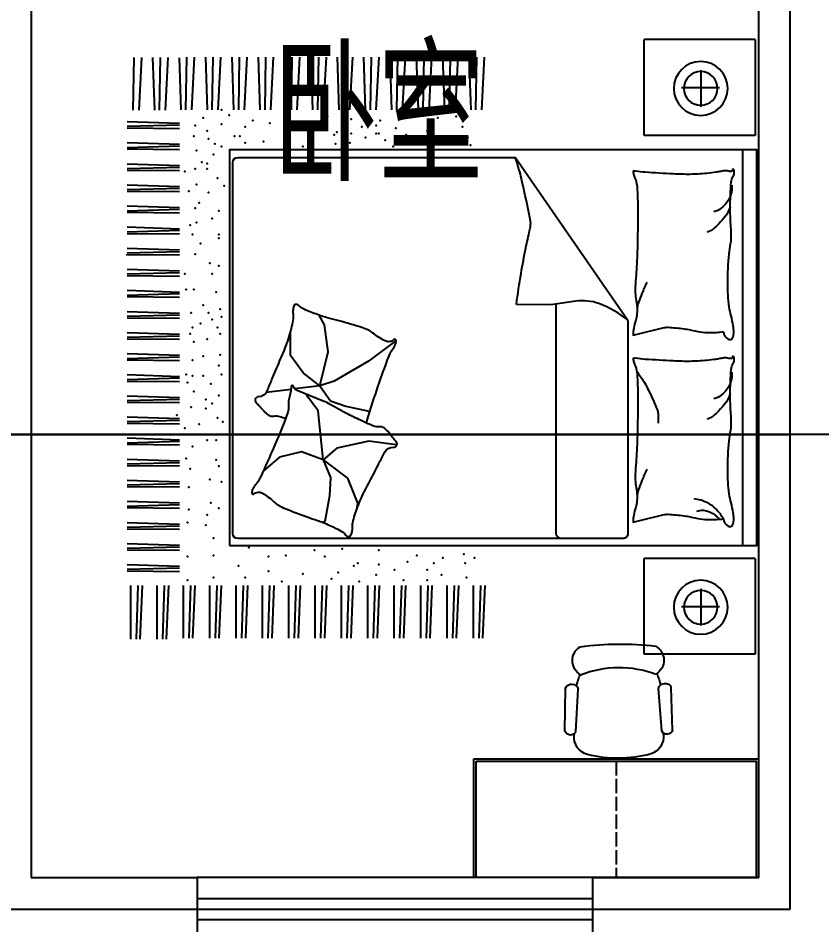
# Model space of a CAD drawing. Header units: millimetres. Extents: x 1488 to 36024, y 746 to 26342.
# Drawn here: x 23027 to 26076, y 8075 to 11514 of the extents above; entities that cross this region are included whole.
import ezdxf
from ezdxf.enums import TextEntityAlignment as Align

# ---------------------------------------------------------------- set-up
doc = ezdxf.new("R2010")
doc.units = ezdxf.units.MM
doc.linetypes.add('ACAD_ISO02W100', pattern=[15, 12, -3])
for name, color, linetype in [('DOTE', 1, 'Continuous'), ('PUB_TEXT', 7, 'Continuous'), ('WALL', 255, 'Continuous'), ('WHATCH', 75, 'Continuous'), ('WINDOW', 2, 'Continuous'), ('WINDOW_TEXT', 7, 'Continuous'), ('家具', 3, 'Continuous'), ('细线', 8, 'Continuous')]:
    doc.layers.add(name, color=color, linetype=linetype)
doc.styles.add('_HZTXT', font='txt.shx', dxfattribs={"width": 0.8, "bigfont": 'hztxt.shx'})
doc.styles.add('DIM_FONT', font='SIMPLEX.shx', dxfattribs={"width": 0.8})
doc.styles.add('SIMPLEX', font='SIMPLEX.SHX')
doc.styles.get("Standard").update_dxf_attribs({"font": 'arial.ttf'})

# ---------------------------------------------------------------- blocks, each defined once
blk = doc.blocks.new('M_C54TQD')
for p, q in [((0, -52.37141133332625), (1500, -52.37141133332625)), ((25.81707532191649, -508.5309666635003), (25.81707532354631, -1967.830453252071)), ((853.4887384483591, -488.5309666636167), (45.81707532191649, -488.5309666635003)), ((853.4887384483591, -488.5309666636167), (1471.571529761655, -915.9286437097471)), ((45.81707532214932, -761.1308476366103), (915.2873221009504, -761.1308476364939)), ((1471.571529761888, -1967.830453251838), (1471.571529761888, -915.9286437098635)), ((381.0187325812876, -1368.262054991908), (394.7801580405794, -1471.40293244319)), ((777.5608816719614, -1368.404508911655), (698.3876391793601, -1472.359672029037)), ((394.7801580405794, -1471.40293244319), (368.977387327468, -1593.453046087059)), ((528.3918655531015, -1559.275664124638), (508.6248558897059, -1470.384331041831)), ((698.3876391793601, -1472.359672029037), (623.2731592210475, -1602.733589553973)), ((160.8363171380479, -1514.378392206039), (136.7538225841708, -1517.816383791156)), ((255.4458232410252, -1552.196723353933), (160.8363171380479, -1514.378392206039)), ((324.2529505379498, -1645.023484812817), (255.4458232410252, -1552.196723353933)), ((548.1586792629678, -1616.561117701349), (528.3918655531015, -1559.275664124638)), ((368.977387327468, -1593.453046087059), (324.2529505379498, -1645.023484812817)), ((623.2731592210475, -1602.733589553973), (605.4829289054032, -1658.043702143477)), ((90.30910963541828, -1638.147501642467), (87.00939012947492, -1644.589492918691)), ((188.3591680568643, -1620.957261242555), (90.30910963541828, -1638.147501642467)), ((257.1660994002596, -1617.519269657321), (188.3591680568643, -1620.957261242555)), ((324.2529505379498, -1645.023484812817), (257.1660994002596, -1617.519269657321)), ((324.2529505379498, -1645.023484812817), (510.0318023327272, -1663.932721005287)), ((324.2529505379498, -1645.023484812817), (355.2161578217056, -1727.536271516117)), ((605.4829289054032, -1658.043702143477), (548.1586792629678, -1616.561117701349)), ((605.4829289054032, -1658.043702143477), (733.9680998106487, -1626.437963874312)), ((733.9680998106487, -1626.437963874312), (836.7563149160706, -1640.265492021688)), ((836.7563149160706, -1640.265492021688), (872.770659650676, -1660.305966510903)), ((510.0318023327272, -1663.932721005287), (559.9168716461863, -1700.031915123691)), ((605.4829289054032, -1658.043702143477), (593.7109122320544, -1752.156051272759)), ((605.4829289054032, -1658.043702143477), (654.9002571103629, -1721.255319918739)), ((559.9168716461863, -1700.031915123691), (571.9582169000059, -1708.627035323647)), ((355.2161578217056, -1727.536271516117), (334.5740196325351, -1810.04891698237)), ((654.9002571103629, -1721.255319918739), (720.1312322369777, -1768.66392732237)), ((591.871118045412, -1766.864436217817), (580.0376802883111, -1861.467821219121)), ((720.1312322369777, -1768.66392732237), (813.0359425107017, -1768.66392732237)), ((334.5740196325351, -1810.04891698237), (280.977434641216, -1872.618190080393)), ((45.81707532354631, -1987.830453252071), (1451.571529761888, -1987.830453251838))]:
    blk.add_line(p, q)
blk.add_lwpolyline([(0, -2000), (0, 0), (1500, 0), (1500, -2000)], close=True)
for points in [[(100.9809355731122, -126.7930115305353, -0.2633679387580063), (73.03082517371513, -108.0043454644037, -0.494818049593334), (82.20231558359228, -89.26110906281974, -0.049224722880142), (99.87297290400602, -87.51721706544049, -0.03683084285685488), (123.5152011790778, -89.26110906281974, -0.03189269090005114), (161.4932668786496, -97.39637610432692, 0.03578199590794024), (195.4075579075143, -104.386000819155, 0.03294125786422578), (285.0692274586763, -110.2995541269192, 0.02656446477722478), (396.2963938089088, -104.386000819155, 0.01790541850743387), (433.8106666770764, -99.02135129994713, -0.03339746369364589), (454.0186778504867, -96.76743306149729, -0.03203962949170233), (491.101219919743, -97.4999333183514, 0.01844195139599401), (555.4230690312106, -100.5206656794762, 0.01083729396972905), (620.1865320738871, -99.76774555223528, 0.0146238513299216), (668.0947889683302, -96.76743306149729, 0.1112493716170288), (690.6415959072765, -89.46100785862654, -0.1537083434765361), (707.529851755593, -85.50787644495722, -0.07644441865237665), (714.9663045406342, -87.23092743253801, -0.215512293950284), (716.9191617504694, -89.26110906281974, -0.5858582349918415), (714.256699609803, -92.3062150827609, 0.3634893070176432), (709.4076745638158, -94.89081675256602, 0.1917162675796268), (709.3503550537862, -106.4259541546926, -0.1296753022843935), (711.2854973720387, -123.0397789126728, -0.01735020617716395), (708.2857401394285, -139.8438447378576, 0.01932564987074087), (705.6520289473701, -154.9418324535945, 0.01881751612771467), (699.037680336507, -223.3239292913349, 0.02182809800300023), (698.1405417609494, -282.5501878542127, 0.006204154150990683), (699.5261772114318, -316.400861889706, 0.001963060477301382), (705.6520289473701, -423.2947161803022, 0.02834082577139406), (709.9291620904114, -459.4233455349458, -0.1170135268628909), (709.4076745638158, -468.3330838838592, -0.3660599914315623), (707.9786069015972, -469.2643586997874, -0.03973043053543322), (694.3848961445037, -466.456467574928, -0.04830882343294955), (680.646424039267, -460.9746408300707, 0.06298072309659007), (669.9726117765531, -457.0735272672027, 0.04057962526906563), (646.575280764373, -453.69295556203, 0.01434509448698189), (579.8353533989284, -451.443678340409, 0.005484417203043295), (454.3906688750722, -452.1922876990866, 0.007152706093716156), (358.2477550946642, -455.1969109582715, 0.008761568534077738), (315.7035025332589, -457.8837116115028, -0.008153125598941395), (269.9883195252623, -460.8266186480178, -0.062510027184643), (212.858998686308, -456.4259942439385, 0.07866928622711804), (167.272150359815, -454.386000819155, 0.04782509249240578), (144.9107191013172, -459.1024647536688, -0.03449399439776361), (114.1258911844343, -466.456467574928, -0.02357138933912706), (88.79070591600612, -469.4701159588294, -0.5102284767959722), (87.83597996179014, -468.3330838838592), (95.34746714844368, -438.3075054148212), (116.0039099461865, -355.7373764807126, 0.07304093537064038), (117.9549391705077, -336.1565441959538, 0.02330510139215026), (112.2480683759786, -275.0438638554187, 0.01829888887620833), (108.1781497932971, -252.1994323256658, -0.01096989137638526), (100.8329906477593, -214.2043384962017, -0.04228118779746248), (97.92617118963972, -179.8909346904838, -0.02720052651343665), (100.8329906477593, -126.4973212979967)], [(574.8410073658451, -100.5896195458481, 0.02784216218710925), (551.0592332051601, -111.2027922322741, 0.04868500777511277), (538.5224678034429, -119.2865462948103, 0.02366646222630654), (510.5991942917462, -143.6456021170598, 0.03122341845377973), (491.5759178295266, -164.3247727612033, 0.04680097368508041), (486.4679089093115, -171.9909071292495, 0.02319083204715396), (478.4309622184373, -188.7205023034476)], [(656.8276561654638, -94.89081675256602, 0.08815313181814681), (622.2978315080982, -98.43457139458042, 0.08815313181902454), (591.1024862020276, -113.6568386049476, 0.07754712070292484), (569.4562496813014, -135.2689928915352, 0.07754712070444297), (555.4230690312106, -162.4482976893196)], [(810.218914367957, -126.7930115305353, -0.2633679387580063), (782.26880396856, -108.0043454644037, -0.494818049593334), (791.4402943784371, -89.26110906281974, -0.049224722880142), (809.1109516988508, -87.51721706544049, -0.03683084285685488), (832.7531799739227, -89.26110906281974, -0.03189269090005114), (870.7312456734944, -97.39637610432692, 0.03578199590794024), (904.6455367023591, -104.386000819155, 0.03294125786422578), (994.3072062535211, -110.2995541269192, 0.02656446477722478), (1105.534372603754, -104.386000819155, 0.01790541850743387), (1143.048645471921, -99.02135129994713, -0.03339746369364589), (1163.256656645332, -96.76743306149729, -0.03203962949170233), (1200.339198714588, -97.4999333183514, 0.01844195139599401), (1264.661047826055, -100.5206656794762, 0.01083729396972905), (1329.424510868732, -99.76774555223528, 0.0146238513299216), (1377.332767763175, -96.76743306149729, 0.1112493716170288), (1399.879574702121, -89.46100785862654, -0.1537083434765361), (1416.767830550438, -85.50787644495722, -0.07644441865237665), (1424.204283335479, -87.23092743253801, -0.215512293950284), (1426.157140545314, -89.26110906281974, -0.5858582349918415), (1423.494678404648, -92.3062150827609, 0.3634893070176432), (1418.645653358661, -94.89081675256602, 0.1917162675796268), (1418.588333848631, -106.4259541546926, -0.1296753022843935), (1420.523476166883, -123.0397789126728, -0.01735020617716395), (1417.523718934273, -139.8438447378576, 0.01932564987074087), (1414.890007742215, -154.9418324535945, 0.01881751612771467), (1408.275659131352, -223.3239292913349, 0.02182809800300023), (1407.378520555794, -282.5501878542127, 0.006204154150990683), (1408.764156006277, -316.400861889706, 0.001963060477301382), (1414.890007742215, -423.2947161803022, 0.02834082577139406), (1419.167140885256, -459.4233455349458, -0.1170135268628909), (1418.645653358661, -468.3330838838592, -0.3660599914315623), (1417.216585696442, -469.2643586997874, -0.03973043053543322), (1403.622874939349, -466.456467574928, -0.04830882343294955), (1389.884402834112, -460.9746408300707, 0.06298072309659007), (1379.210590571398, -457.0735272672027, 0.04057962526906563), (1355.813259559218, -453.69295556203, 0.01434509448698189), (1289.073332193773, -451.443678340409, 0.005484417203043295), (1163.628647669917, -452.1922876990866, 0.007152706093716156), (1067.485733889509, -455.1969109582715, 0.008761568534077738), (1024.941481328104, -457.8837116115028, -0.008153125598941395), (979.2262983201072, -460.8266186480178, -0.062510027184643), (922.0969774811529, -456.4259942439385, 0.07866928622711804), (876.5101291546598, -454.386000819155, 0.04782509249240578), (854.148697896162, -459.1024647536688, -0.03449399439776361), (823.3638699792791, -466.456467574928, -0.02357138933912706), (798.0286847108509, -469.4701159588294, -0.5102284767959722), (797.073958756635, -468.3330838838592), (804.5854459432885, -438.3075054148212), (825.2418887410313, -355.7373764807126, 0.07304093537064038), (827.1929179653525, -336.1565441959538, 0.02330510139215026), (821.4860471708234, -275.0438638554187, 0.01829888887620833), (817.4161285881419, -252.1994323256658, -0.01096989137638526), (810.0709694426041, -214.2043384962017, -0.04228118779746248), (807.1641499844845, -179.8909346904838, -0.02720052651343665), (810.0709694426041, -126.4973212979967)], [(1284.07898616069, -100.5896195458481, 0.02784216218710925), (1260.297212000005, -111.2027922322741, 0.04868500777511277), (1247.760446598288, -119.2865462948103, 0.02366646222630654), (1219.837173086591, -143.6456021170598, 0.03122341845377973), (1200.813896624371, -164.3247727612033, 0.04680097368508041), (1195.705887704156, -171.9909071292495, 0.02319083204715396), (1187.668941013282, -188.7205023034476)], [(1366.065634960309, -94.89081675256602, 0.08815313181814681), (1331.535810302943, -98.43457139458042, 0.08815313181902454), (1300.340464996872, -113.6568386049476, 0.07754712070292484), (1278.694228476146, -135.2689928915352, 0.07754712070444297), (1264.661047826055, -162.4482976893196)], [(100.802333666943, -126.7787973218365, -0.07737942980082743), (135.6131864276249, -152.1195828430355, -0.07737942980043892), (161.0724411581177, -186.8438859943999, -0.04752548619113222), (170.9974045124836, -211.4623332455521, -0.04752548619194465), (176.095415531192, -237.5119613877032)], [(99.32607474597171, -142.8089705866296, -0.0536899463297647), (113.5327993906103, -155.7863047061255, -0.07031174856439457), (121.637378370855, -168.0780053790659, -0.01544823492151832), (125.372092746431, -176.6325245260959, -0.0132435682896378), (129.1488655572757, -186.8438859943999, -0.08212666566459588), (132.1388998322655, -204.9249020674033, -0.06416370214230897), (129.1488655572757, -228.1290210800944)], [(660.5833017819095, -455.1969109582715, 0.01610775216538851), (621.6645676454064, -428.9650299670175, 0.02459882653293369), (594.8583277720027, -413.9117758726934, 0.009477215100867024), (545.8200545446016, -390.6135754343122, 0.0159372813057892), (515.9880062439479, -378.2564897139091, 0.07252085289905216), (499.64763001143, -374.6702446285635, 0.03333927880047234), (463.4079878453631, -374.5033983330941)], [(191.3706686275546, -453.6728252451867, 0.009729474472361587), (218.6594809463713, -444.6409905871842, 0.009729474473291038), (245.5762311110739, -434.5542727969587, 0.007970500852809087), (267.3211682804395, -425.5156059400178, 0.007970500855136745), (288.7669395147823, -415.7883921816247)], [(900.6086474223994, -453.6728252451867, 0.009729474472361587), (927.8974597412162, -444.6409905871842, 0.009729474473291038), (954.8142099059187, -434.5542727969587, 0.007970500852809087), (976.5591470752843, -425.5156059400178, 0.007970500855136745), (998.0049183096271, -415.7883921816247)], [(853.4887384483591, -488.5309666636167, -0.08527181791425814), (916.7940449684393, -598.6369900371647, -0.1240444849517736), (926.0039442058187, -686.165908616269), (912.3645978039131, -781.5758952042088), (914.1106356123928, -911.7165031466866)], [(914.1106356123928, -911.7165031466866, 0.007867340924848762), (1031.724163627252, -893.9427607996622, 0.009508478027396487), (1128.470983586973, -875.8640361278085, 0.006616053903061012), (1193.485191743588, -861.5313435217831, -0.02382834318505506), (1211.672466289019, -858.1735341966851, -0.08071255460158701), (1230.311834537657, -858.6611640215851, -0.009590774921426131), (1382.91685589496, -890.6158193460433, -0.0131328366423957), (1416.355327734957, -899.2202505095629, -0.007859366051062735), (1471.571529761655, -915.9286437097471)], [(463.9505119207315, -1480.437258017133, 0.02562637731306578), (475.5529135710094, -1477.614787561935, 0.01080031759692686), (604.8687299224548, -1435.981363105937, 0.004559924286563496), (692.3968879890162, -1404.803410856868, 0.01125020496997833), (727.4602013842668, -1391.049685411621, 0.06939396073283118), (746.2829834735021, -1379.897448407486, -0.07975625688191305), (762.8822070427705, -1370.519326541922, -0.1063994932269791), (777.5608816721942, -1368.404508911655, -0.3286420819917078), (781.570805078838, -1371.809234975604, -0.2995467624749613), (779.1952752068173, -1378.31122606725, 0.1899166392732897), (773.7075559524819, -1387.122778535122, 0.0335175224208069), (772.5260133859701, -1397.384737111046, 0.07562710313885856), (773.0004556113854, -1401.959308893885, 0.05348862863924591), (775.9668624771293, -1409.811991529539, 0.01783786675037547), (788.0861175216269, -1431.800641400157, 0.03839357506422458), (805.2742803669535, -1456.073614769732, -0.05952908250619119), (815.7115921904333, -1472.215284330654, -0.03594259275229171), (826.2619087763596, -1498.385362479603, -0.01124500635711597), (851.9242734634317, -1584.737333225552, -0.006202709186094234), (862.1980728851631, -1624.315597536159, 0.01078321168062303), (868.3165291617624, -1647.028448516852, 0.01948483430109254), (872.7706596516073, -1660.305966512999, 0.005061624209623351), (892.397309275344, -1710.497391701792, 0.1013919190942201), (909.1374201583676, -1735.773232724518, -0.2237680032509501), (913.9900821284391, -1749.201175178285, -0.2555795284433636), (910.8728970314842, -1753.817256197799, -0.08156270858660075), (895.1848218820523, -1758.905572009971, -0.07180522717606123), (878.0769460559823, -1759.0340193148, 0.0699853129919421), (860.5283372055274, -1759.102219073102, 0.03545991087518229), (801.0142176891677, -1772.068652195274, 0.02943234868930129), (731.9626261058729, -1796.825984933996, 0.001553930678428175), (698.6263457331806, -1811.165110202273, -0.001520004516178264), (664.5470052741002, -1825.826592424652, -0.004735139452576989), (629.2815294407774, -1840.478306480334, 0.003820481655697397), (585.5403770180419, -1858.557646425674, 0.2960011448983663), (563.6347568596248, -1890.878058333299, -0.6497743301907087), (542.1970181963407, -1899.898485974292, -0.02318993315330639), (537.6988354085479, -1895.262166419066, 0.02880005859393807), (534.0341806493234, -1891.568750797771, 0.005726657422075479), (527.4483033211436, -1885.789348176797, -0.004358080306514364), (518.7736149579287, -1878.218847374897, -0.02752796242412007), (501.7734068457503, -1861.357729279669, -0.04621419115873427), (493.2202135212719, -1849.92014635494, -0.194121097555792), (490.421939130174, -1833.24536795076, 0.1337189327007904), (489.250970837893, -1809.196833450929, 0.00577906096559782), (481.8063498067204, -1787.180584505084, 0.008881783625953509)]]:
    blk.add_lwpolyline(points, format="xyb")
blk.add_lwpolyline([(58.13472162233666, -1583.152987174108, 0.1013919190942201), (39.50652894447558, -1559.234586530481, -0.2237680032509501), (33.63892572536133, -1546.218089336646, -0.2555795284433636), (36.39313040487468, -1541.376663566218, -0.08156270858660075), (51.64504933147691, -1535.100866504712, -0.07180522717606123), (68.69275314197876, -1533.661523332354, 0.0699853129919421), (86.1845112729352, -1532.248469445971, 0.03545991087518229), (144.5297128919046, -1514.75857928826, 0.02943234868930129), (211.4805883753579, -1484.781453064643, 0.001553930678428175), (243.6197459157556, -1467.929371439503, -0.001520004516178264), (276.4750698423013, -1450.698927546619, -0.004735139452576989), (310.5137885496952, -1433.387308924692, 0.003820481655697397), (352.7405321199913, -1412.008509248728, 0.2960011448983663), (372.1044370702002, -1378.10416726314, -0.6497743301907087), (392.7877194753382, -1367.467129011638, -0.02318993315330639), (397.6280315041076, -1371.745035845088, 0.02880005859393807), (401.564996415982, -1375.146700252313, 0.005726657422075479), (408.5744758499786, -1380.404311201884, -0.004358080306514364), (417.8039045564365, -1387.287649516016, -0.02752796242412007), (436.0464629260823, -1402.796145362314, -0.04621419115873427), (445.4511556827929, -1413.544502137112, -0.194121097555792), (449.5192762336228, -1429.955747354426, 0.1337189327007904), (452.5300568193197, -1453.843785754172, 0.01150498852396219), (471.1510833646171, -1496.194292383734, 0.008881783625953509), (497.4863913217559, -1550.021231578547, 0.01242571319370931), (534.6168163891416, -1618.372365437332, -0.03361237004556771), (547.2733422871679, -1644.223848813679), (570.2964757324662, -1700.540598565829), (588.0571801417973, -1743.984951960272, 0.2243410718216135), (602.5851146520581, -1757.285988330492, -0.7227715224995549), (602.7547089883592, -1766.146016167477, -0.1035130412990579), (599.0172203551047, -1766.642068473855, 0.05346473812384375), (591.778178574983, -1766.87733775645, 0.0301092765793074), (568.7220152600203, -1771.539454950951, -0.03143647730032182), (546.6256815115921, -1775.946527513326, -0.05323996435744587), (531.5061410476919, -1776.364433890325, 0.05517952264779331), (516.9166619062889, -1776.824167168699, 0.05627100748687842), (491.602710487321, -1783.400484463316, 0.01080031759692686), (365.8583998028189, -1834.82315184956, 0.004559924286563496), (280.9774346444756, -1872.61819007888, 0.01125020496997833), (247.0714551992714, -1889.018966516131, 0.06939396073283118), (229.1588344399352, -1901.581113359076, -0.07975625688191305), (213.3272498133592, -1912.203934125835, -0.1063994932269791), (198.8538511942606, -1915.437612356851, -0.3286420819917078), (194.5947606211994, -1912.350252192235, -0.2995467624749613), (196.4649417784531, -1905.685310124536, 0.1899166392732897), (201.2611352659296, -1896.479059664067, 0.0335175224208069), (201.6526498869061, -1886.156726935762, 0.07562710313885856), (200.8289744397625, -1881.631977088749, 0.05348862863924591), (197.2694064734969, -1874.029762269463, 0.01783786675037547), (183.5004308565985, -1853.03470626974, 0.03839357506422458), (164.502371437382, -1830.150565112359, -0.05952908250619119), (152.8585468831006, -1814.856372617767, -0.03594259275229171), (140.3333988315426, -1789.571933990926, -0.01124500635711597), (108.1278744246811, -1705.440940826898, -0.006202709186094234), (94.85072786197998, -1666.766565078753, 0.01078321168062303), (87.00939013040625, -1644.589492921368, 0.01948483430109254), (81.55067565664649, -1631.692431285046, 0.005061624209623351)], format="xyb", close=True)
for centre, start, end in [((45.81707532191649, -508.5309666635003), 89.99999999999173, 180.0000000000116), ((45.81707532214932, -741.1308476366103), 180.0000000000094, 270), ((45.81707532354631, -1967.830453252071), 180.0000000000574, 270.0000000000047), ((1451.571529761888, -1967.830453251838), 270, 360)]:
    blk.add_arc(centre, 20, start, end)
at = {"style": 'DIM_FONT', "width": 0.8, "flags": 9}
for tag in ['YSIZE', 'XSIZE']:
    blk.add_attdef(tag, (0, 0), '', height=0.5, dxfattribs=at)
blk = doc.blocks.new('_C1LRD')
for p, q in [((-1981.152068068797, 1201.975478106353), (-1559.152068068797, 1201.975478106353)), ((-1981.152068068797, 1201.975478106353), (-1981.152068068797, 838.975478106353)), ((-1559.152068068797, 838.975478106353), (-1559.152068068797, 1201.975478106353)), ((-952.6483028853872, 1135.346370633794), (-942.1145752748453, 935.3463706337934)), ((-923.5124197753503, 1135.346370633793), (-920.061644062187, 935.3463706337934)), ((-894.9417253348947, 1135.346370633794), (-901.6131205735928, 935.3463706337934)), ((-852.6483028853872, 1135.346370633794), (-842.1145752748453, 935.3463706337934)), ((-823.5124197753503, 1135.346370633793), (-820.0616440621852, 935.3463706337934)), ((-794.9417253348929, 1135.346370633794), (-801.6131205735946, 935.3463706337934)), ((-752.6483028853872, 1135.346370633794), (-742.1145752748453, 935.3463706337934)), ((-723.5124197753521, 1135.346370633793), (-720.061644062187, 935.3463706337934)), ((-694.9417253348929, 1135.346370633794), (-701.6131205735946, 935.3463706337934)), ((-652.6483028853872, 1135.346370633794), (-642.1145752748434, 935.3463706337934)), ((-623.5124197753503, 1135.346370633793), (-620.061644062187, 935.3463706337934)), ((-594.9417253348947, 1135.346370633794), (-601.6131205735946, 935.3463706337934)), ((-552.6483028853872, 1135.346370633794), (-542.1145752748453, 935.3463706337934)), ((-523.5124197753521, 1135.346370633793), (-520.061644062187, 935.3463706337934)), ((-494.9417253348947, 1135.346370633794), (-501.6131205735928, 935.3463706337934)), ((-452.6483028853872, 1135.346370633794), (-442.1145752748434, 935.3463706337934)), ((-423.5124197753521, 1135.346370633793), (-420.061644062187, 935.3463706337934)), ((-394.9417253348929, 1135.346370633794), (-401.6131205735928, 935.3463706337934)), ((-352.6483028853872, 1135.346370633794), (-342.1145752748453, 935.3463706337934)), ((-323.5124197753521, 1135.346370633793), (-320.0616440621852, 935.3463706337934)), ((-294.9417253348947, 1135.346370633794), (-301.6131205735928, 935.3463706337934)), ((-252.6483028853854, 1135.346370633794), (-242.1145752748453, 935.3463706337934)), ((-223.5124197753521, 1135.346370633793), (-220.0616440621852, 935.3463706337934)), ((-194.9417253348947, 1135.346370633794), (-201.6131205735946, 935.3463706337934)), ((-152.6483028853872, 1135.346370633794), (-142.1145752748453, 935.3463706337934)), ((-123.5124197753521, 1135.346370633793), (-120.0616440621834, 935.3463706337934)), ((-94.94172533489473, 1135.346370633794), (-101.6131205735946, 935.3463706337934)), ((-52.64830288538724, 1135.346370633794), (-42.11457527484527, 935.3463706337934)), ((-23.51241977535028, 1135.346370633793), (-20.0616440621834, 935.3463706337934)), ((5.058274665107092, 1135.346370633794), (-1.613120573594642, 935.3463706337934)), ((47.35169711461276, 1135.346370633794), (57.88542472515655, 935.3463706337934)), ((76.48758022464972, 1135.346370633793), (79.93835593781478, 935.3463706337934)), ((105.0582746651053, 1135.346370633794), (98.38687942640718, 935.3463706337934)), ((147.3516971146128, 1135.346370633794), (157.8854247251547, 935.3463706337934)), ((176.4875802246497, 1135.346370633793), (179.9383559378148, 935.3463706337934)), ((204.9944841401575, 1133.434011294637), (198.3868794264072, 935.3463706337939)), ((247.4195337885885, 1134.058380731556), (257.9163600629836, 934.7590127872099)), ((276.5098030460158, 1134.058380731556), (279.9484901387714, 934.7590127872102)), ((305.0153112166008, 1134.058380731556), (298.3672869447, 934.7590127872097)), ((347.4195337885903, 1134.058380731556), (357.9163600629818, 934.7590127872099)), ((376.5098030460176, 1134.058380731556), (379.9484901387732, 934.7590127872102)), ((-1774.119964319863, 1086.05764692901), (-1774.119964319863, 947.3407810809149)), ((-1845.35406940103, 1018.524448628217), (-1701.059398144425, 1018.524448628217)), ((203.0665520014591, 883.603513209709), (401.9192039678892, 890.146922247453)), ((203.0665520014591, 877.5183406131005), (401.9192039678892, 871.950229998688)), ((203.0665520014591, 864.2550384866863), (401.9192039678892, 865.9920359032508)), ((-1981.152068068797, 838.975478106353), (-1559.152068068797, 838.975478106353)), ((203.0665520014591, 803.6035132097095), (401.9192039678892, 810.146922247453)), ((203.0665520014591, 797.5183406131005), (401.9192039678892, 791.950229998688)), ((203.0665520014591, 784.2550384866863), (401.9192039678892, 785.9920359032503)), ((203.0665520014591, 723.603513209709), (401.9192039678892, 730.146922247453)), ((203.0665520014591, 717.5183406131), (401.9192039678892, 711.950229998688)), ((203.0665520014591, 704.2550384866863), (401.9192039678892, 705.9920359032503)), ((203.0665520014591, 643.6035132097095), (401.9192039678892, 650.1469222474525)), ((203.0665520014591, 637.5183406131005), (401.9192039678892, 631.950229998688)), ((203.0665520014591, 624.2550384866863), (401.9192039678892, 625.9920359032508)), ((203.0665520014591, 563.603513209709), (401.9192039678892, 570.146922247453)), ((203.0665520014591, 557.5183406131005), (401.9192039678892, 551.950229998688)), ((203.0665520014591, 544.2550384866863), (401.9192039678892, 545.9920359032503)), ((203.0665520014591, 483.6035132097095), (401.9192039678892, 490.1469222474525)), ((203.0665520014591, 477.5183406131), (401.9192039678892, 471.950229998688)), ((203.0665520014591, 464.2550384866859), (401.9192039678892, 465.9920359032503)), ((203.0665520014591, 403.603513209709), (401.9192039678892, 410.1469222474525)), ((203.0665520014591, 397.5183406131), (401.9192039678892, 391.9502299986884)), ((203.0665520014591, 384.2550384866859), (405.9155576165067, 386.0269444442965)), ((203.0665520014591, 323.603513209709), (401.9192039678892, 330.1469222474529)), ((203.0665520014591, 317.5183406130996), (401.9192039678892, 311.9502299986889)), ((203.0665520014591, 304.2550384866859), (401.9192039678892, 305.9920359032499)), ((203.0665520014591, 243.6035132097095), (401.9192039678892, 250.1469222474529)), ((203.0665520014591, 237.5183406131), (401.9192039678892, 231.9502299986875)), ((203.0665520014591, 224.2550384866859), (401.9192039678892, 225.9920359032499)), ((203.0665520014591, 163.603513209709), (401.9192039678892, 170.1469222474529)), ((203.0665520014591, 157.5183406131), (401.9192039678892, 151.950229998688)), ((203.0665520014591, 144.2550384866859), (401.9192039678892, 145.9920359032499)), ((203.0665520014591, 83.60351320970904), (401.9192039678892, 90.1469222474525)), ((203.0665520014591, 77.51834061309955), (401.9192039678892, 71.95022999868843)), ((203.0665520014591, 64.25503848668632), (401.9192039678892, 65.99203590325078)), ((203.0665520014591, 3.603513209709035), (401.9192039678892, 10.14692224745295)), ((203.0665520014591, -2.481659386899992), (401.9192039678892, -8.049770001311572)), ((203.0665520014591, -15.74496151331368), (401.9192039678892, -14.00796409674922)), ((203.0665520014591, -76.39648679029051), (401.9192039678892, -69.85307775254705)), ((203.0665520014591, -82.48165938689999), (401.9192039678892, -88.04977000131203)), ((203.0665520014591, -95.74496151331368), (401.9192039678892, -94.00796409674922)), ((203.0665520014591, -156.396486790291), (401.9192039678892, -149.8530777525475)), ((203.0665520014591, -162.4816593869004), (401.9192039678892, -168.0497700013116)), ((203.0665520014591, -175.7449615133132), (401.9192039678892, -174.0079640967497)), ((203.0665520014591, -236.396486790291), (401.9192039678892, -229.8530777525471)), ((203.0665520014591, -242.4816593869), (401.9192039678892, -248.049770001312)), ((203.0665520014591, -255.7449615133137), (401.9192039678892, -254.0079640967492)), ((203.0665520014591, -316.396486790291), (401.9192039678892, -309.8530777525471)), ((203.0665520014591, -322.4816593869004), (401.9192039678892, -328.0497700013116)), ((203.0665520014591, -335.7449615133137), (401.9192039678892, -334.0079640967492)), ((203.0665520014591, -396.3964867902905), (401.9192039678892, -389.8530777525471)), ((203.0665520014591, -402.4816593868995), (401.919203967891, -408.049770001312)), ((203.0665520014609, -415.7449615133137), (401.919203967891, -414.0079640967497)), ((203.0665520014591, -476.396486790291), (401.9192039678892, -469.8530777525475)), ((203.0665520014591, -482.4816593869), (401.9192039678892, -488.049770001312)), ((203.0665520014591, -495.7449615133137), (401.9192039678892, -494.0079640967497)), ((203.0665520014591, -556.396486790291), (401.9192039678892, -549.853077752547)), ((203.0665520014591, -562.4816593869004), (401.9192039678892, -568.0497700013116)), ((203.0665520014591, -575.7449615133132), (401.9192039678892, -574.0079640967497)), ((203.0665520014591, -636.396486790291), (401.9192039678892, -629.853077752547)), ((203.0665520014591, -642.4816593869004), (401.9192039678892, -648.0497700013116)), ((203.0665520014591, -655.7449615133137), (401.9192039678892, -654.0079640967497)), ((203.0665520014591, -716.3964867902905), (401.9192039678892, -709.8530777525466)), ((203.0665520014591, -722.4816593869), (401.9192039678892, -728.049770001312)), ((203.0665520014591, -735.7449615133141), (401.9192039678892, -734.0079640967497)), ((-1981.152068068797, -765.273180481483), (-1981.152068068797, -1128.273180481483)), ((-1981.152068068797, -765.273180481483), (-1559.152068068797, -765.273180481483)), ((-1559.152068068797, -1128.273180481483), (-1559.152068068797, -765.273180481483)), ((203.0665520014591, -796.396486790291), (401.9192039678892, -789.8530777525475)), ((203.0665520014591, -802.4816593869004), (401.9192039678892, -808.0497700013111)), ((203.0665520014591, -815.7449615133137), (401.9192039678892, -814.0079640967497)), ((-1774.119964319863, -881.191011658826), (-1774.119964319863, -1019.907877506921)), ((-954.6593675401909, -867.964839393404), (-946.5727784399733, -1067.964839393404)), ((-938.3780668350919, -867.9648393934035), (-931.9905832315417, -1067.964839393404)), ((-910.4773915056285, -867.964839393404), (-910.4773915056303, -1067.964839393404)), ((-854.6593675401909, -867.964839393404), (-846.5727784399714, -1067.964839393404)), ((-838.3780668350955, -867.9648393934035), (-831.9905832315399, -1067.964839393404)), ((-810.4773915056267, -867.964839393404), (-810.4773915056303, -1067.964839393404)), ((-754.6593675401891, -867.964839393404), (-746.5727784399733, -1067.964839393404)), ((-738.3780668350937, -867.9648393934035), (-731.9905832315417, -1067.964839393404)), ((-710.4773915056267, -867.964839393404), (-710.4773915056303, -1067.964839393404)), ((-654.6593675401891, -867.964839393404), (-646.5727784399733, -1067.964839393404)), ((-638.3780668350937, -867.9648393934035), (-631.9905832315399, -1067.964839393404)), ((-610.4773915056267, -867.964839393404), (-610.4773915056303, -1067.964839393404)), ((-554.6593675401891, -867.964839393404), (-546.5727784399733, -1067.964839393404)), ((-538.3780668350919, -867.9648393934035), (-531.9905832315399, -1067.964839393404)), ((-510.4773915056303, -867.964839393404), (-510.4773915056285, -1067.964839393404)), ((-454.6593675401909, -867.964839393404), (-446.5727784399733, -1067.964839393404)), ((-438.3780668350919, -867.9648393934035), (-431.9905832315399, -1067.964839393404)), ((-410.4773915056285, -867.964839393404), (-410.4773915056285, -1067.964839393404)), ((-354.6593675401909, -867.964839393404), (-346.5727784399751, -1067.964839393404)), ((-338.3780668350919, -867.9648393934035), (-331.9905832315399, -1067.964839393404)), ((-310.4773915056285, -867.964839393404), (-310.4773915056285, -1067.964839393404)), ((-254.6593675401909, -867.964839393404), (-246.5727784399751, -1067.964839393404)), ((-238.3780668350937, -867.9648393934035), (-231.9905832315417, -1067.964839393404)), ((-210.4773915056285, -867.964839393404), (-210.4773915056285, -1067.964839393404)), ((-154.6593675401891, -867.964839393404), (-146.5727784399751, -1067.964839393404)), ((-138.3780668350937, -867.9648393934035), (-131.9905832315417, -1067.964839393404)), ((-110.4773915056285, -867.964839393404), (-110.4773915056285, -1067.964839393404)), ((-54.65936754019094, -867.964839393404), (-46.57277843997326, -1067.964839393404)), ((-38.3780668350937, -867.9648393934035), (-31.99058323153986, -1067.964839393404)), ((-10.47739150562847, -867.964839393404), (-10.47739150563029, -1067.964839393404)), ((45.34063245981088, -867.964839393404), (53.42722156002674, -1067.964839393404)), ((61.6219331649063, -867.9648393934035), (68.00941676845832, -1067.964839393404)), ((89.52260849437153, -867.964839393404), (89.5226084943697, -1067.964839393404)), ((145.3406324598109, -867.964839393404), (153.4272215600267, -1067.964839393404)), ((161.6219331649063, -867.9648393934035), (168.0094167684601, -1067.964839393404)), ((189.5226084943752, -867.964839393404), (189.5226084943697, -1067.964839393404)), ((245.3479457297162, -868.1457134261723), (253.5760087579874, -1071.644689973604)), ((261.6277098145001, -868.1457134261727), (268.1269416946816, -1071.644689973604)), ((289.5226084943715, -868.1457134261723), (289.5226084943733, -1071.644689973604)), ((345.3479457297162, -868.1457134261723), (353.5760087579893, -1071.644689973604)), ((361.6277098145001, -868.1457134261727), (368.1269416946816, -1071.644689973604)), ((389.5226084943697, -868.1457134261723), (389.5226084943733, -1071.644689973604)), ((-1845.35406940103, -948.7242099596187), (-1701.059398144425, -948.7242099596187)), ((-1981.152068068797, -1128.273180481483), (-1559.152068068797, -1128.273180481483))]:
    blk.add_line(p, q)
for centre, radius in [((-1774.119964319863, 1016.699214004955), 102.2847395855351), ((-1774.119964319863, 1016.699214004955), 63.88280951425259), ((-1774.119964319863, -950.5494445828808), 102.2847395855351), ((-1774.119964319863, -950.5494445828808), 63.88280951425259)]:
    blk.add_circle(centre, radius)
for p in [(43.98429777809361, 935.3463706337934), (-845.8815021657501, 910.5073291415902), (-776.282974489819, 905.539569119137), (-627.1435186775634, 915.4751696240273), (-557.5451236518711, 895.6039686142467), (-448.1760655826511, 900.5717286366998), (-358.6923390352022, 910.5073291415902), (-75.3272934017732, 895.6039686142467), (14.15643314569024, 915.4751696240273), (113.5828254540102, 905.539569119137), (-870.7380339177034, 870.7649271220434), (-617.2008529166778, 865.7971670995903), (-542.63112501055, 875.7327676044661), (-487.94659597594, 870.7649271220434), (-284.1226111290744, 875.7327676044661), (-254.294746496671, 885.6683681093564), (-139.9543555470154, 885.6683681093564), (-45.49942876935529, 870.7649271220434), (43.98429777809361, 880.7005276269338), (143.4106900864135, 875.7327676044661), (-890.6233654394746, 831.0226055624662), (-830.967503524429, 835.9903655849193), (-751.4264427378512, 835.9903655849193), (-736.5124440965301, 855.8615665947), (-656.9713833099668, 840.9582060673565), (-552.573790771421, 845.9259660898097), (-542.63112501055, 845.9259660898097), (-502.8605946172611, 831.0226055624662), (-448.1760655826511, 845.9259660898097), (-393.4915365480556, 850.8938065722468), (-383.5490034374088, 840.9582060673565), (-299.0366097703954, 835.9903655849193), (-199.610217462061, 831.0226055624662), (-25.61409724759869, 835.9903655849193), (-5.728898376080906, 835.9903655849193), (93.69749393225356, 826.054765080029), (98.66882681268908, 855.8615665947), (148.3820229668636, 835.9903655849193), (-900.5660312003456, 801.2158040478098), (-761.3691084987368, 816.1191645751387), (-676.8567148317234, 816.1191645751387), (-607.2581871557923, 796.2479635653726), (-577.4303225233889, 821.0870050575759), (-443.2047327022156, 811.1514045526856), (-388.5203363178443, 806.183564070263), (-264.2372796073178, 796.2479635653726), (-115.0978237950476, 816.1191645751387), (-45.49942876935529, 811.1514045526856), (43.98429777809361, 796.2479635653726), (68.84096218028571, 806.183564070263), (73.81229506073578, 766.4411620507017), (138.439357205978, 781.3446030380292), (98.66882681268908, 731.6666005135921), (118.5541583344602, 736.6343605360453), (98.66882681268908, 711.7953995038115), (143.4106900864135, 711.7953995038115), (183.1812204797025, 701.8597989989212), (58.89829641941469, 677.0207575067179), (34.04163201720803, 647.213955992047), (93.69749393225356, 622.3749949598277), (138.439357205978, 652.1817964744841), (168.2672218383814, 627.3427549822809), (53.92696353896463, 552.8257914256101), (128.496691445107, 582.6325929402665), (143.4106900864135, 562.7613919305004), (78.78349529093248, 523.0189899109391), (138.439357205978, 508.1156293835957), (163.2958889579459, 498.1800288787199), (53.92696353896463, 463.4053868816118), (53.92696353896463, 448.5020263542829), (153.3533558472991, 463.4053868816118), (123.5253585646569, 428.6308253445022), (143.4106900864135, 388.8884233249555), (53.92696353896463, 344.1781808229716), (88.72616105181805, 354.1137813278474), (78.78349529093248, 314.3713793083007), (183.1812204797025, 314.3713793083007), (63.8696292998502, 244.822256234067), (148.3820229668636, 254.7578567389573), (178.2098875992669, 254.7578567389573), (48.95563065852912, 180.2408127223025), (113.5828254540102, 195.14425370963), (43.98429777809361, 150.4340112076461), (78.78349529093248, 140.4984107027558), (93.69749393225356, 165.337452194959), (158.3246887277346, 165.337452194959), (58.89829641941469, 110.6916091880848), (123.5253585646569, 125.5950501754123), (153.3533558472991, 110.6916091880848), (48.95563065852912, 85.85264815586561), (163.2958889579459, 85.85264815586561), (98.66882681268908, 65.98144714608497), (148.3820229668636, 56.04584664119466), (48.95563065852912, 6.367844116757624), (113.5828254540102, 1.400084094304475), (53.92696353896463, -33.37455790278909), (153.3533558472991, -13.50335689302301), (43.98429777809361, -68.14911943991319), (178.2098875992669, -68.14911943991319), (83.75482817136799, -102.9237614370068), (113.5828254540102, -73.11695992235036), (153.3533558472991, -73.11695992235036), (173.2385547188314, -97.95592095456959), (148.3820229668636, -132.7305629516777), (53.92696353896463, -147.6339234790066), (103.6401596931391, -162.5373644663341), (78.78349529093248, -177.4407249936776), (103.6401596931391, -197.3119260034582), (158.3246887277346, -192.3441659809905), (58.89829641941469, -232.0865680005518), (213.0090851121058, -221.9222197754134), (39.01296489764354, -246.9899285278952), (128.496691445107, -256.9255290327856), (183.1812204797025, -271.8288895601145), (63.8696292998502, -316.5391320621129), (98.66882681268908, -316.5391320621129), (153.3533558472991, -341.3780930943321), (63.8696292998502, -391.0560956187692), (178.2098875992669, -386.088335596316), (53.92696353896463, -415.895137110987), (163.2958889579459, -425.8307376158773), (43.98429777809361, -475.5087401403143), (88.72616105181805, -465.573139635424), (168.2672218383814, -495.3799411500804), (53.92696353896463, -574.8646647292044), (83.75482817136799, -554.9934637194383), (168.2672218383814, -579.8325052116415), (98.66882681268908, -599.7037062214222), (103.6401596931391, -639.4461082409689), (173.2385547188314, -629.5105077360786), (73.81229506073578, -689.1241107654059), (-875.7093667981535, -748.7377137947333), (-696.7419137032412, -753.7054738171864), (-552.573790771421, -733.8342728074203), (-413.3768680698122, -728.8665127849526), (-308.9791428810422, -733.8342728074203), (-199.610217462061, -753.7054738171864), (-60.41329476045212, -723.89867230253), (73.81229506073578, -753.7054738171864), (-915.4798971914279, -763.6410743220767), (-880.680699678589, -783.5122753318574), (-796.1683060115756, -763.6410743220767), (-761.3691084987368, -783.5122753318574), (-661.9427161904023, -778.5445153094042), (-552.573790771421, -788.48011581428), (-473.0327299848577, -783.5122753318574), (-348.7498059245554, -758.6733142996236), (-134.9831553168187, -758.6733142996236), (173.2385547188314, -758.6733142996236), (-736.5124440965301, -808.3512363640766), (-612.2295200362423, -808.3512363640766), (-458.1187313435366, -793.4478758367477), (-398.4628694284911, -818.2868368689669), (-264.2372796073178, -823.2546773514041), (-134.9831553168187, -813.3190768465138), (-20.64276436716318, -793.4478758367477), (-885.6520325590245, -838.1580378787476), (-791.1969731311401, -828.2224373738572), (-736.5124440965301, -848.0936383836379), (-647.02885019932, -848.0936383836379), (-542.63112501055, -828.2224373738572), (-478.0039302150544, -853.061478866075), (-373.6063376765233, -843.1258783611847), (-184.6962188207399, -853.061478866075), (-45.49942876935529, -838.1580378787476), (73.81229506073578, -838.1580378787476), (173.2385547188314, -848.0936383836379)]:
    blk.add_point(p)
at = {"rotation": 90}
blk.add_blockref('M_C54TQD', (-1986.673698601488, -716.1062361217973), dxfattribs=at)
at = {"style": 'DIM_FONT', "width": 0.8, "flags": 9}
for tag in ['YSIZE', 'XSIZE']:
    blk.add_attdef(tag, (0, 0), '', height=0.5, dxfattribs=at)
blk = doc.blocks.new('_C13COL')
at = {"layer": 'WHATCH', "xscale": -1}
blk.add_blockref('_C1LRD', (-1981.152068068797, 1128.273180481483), dxfattribs=at)
at = {"style": 'DIM_FONT', "width": 0.8, "flags": 9}
for tag in ['YSIZE', 'XSIZE']:
    blk.add_attdef(tag, (0, 0), '', height=0.5, dxfattribs=at)
blk = doc.blocks.new('_C33NTO')
at = {"layer": '家具'}
for p, q in [((-778.0345378223283, -99.41444743111788), (-777.6393901866395, -105.0969554129551)), ((-770.4121628352732, -114.0326239384012), (-760.3352003956388, -292.7450630696112)), ((-400.5631326770235, -102.4023231276224), (-401.0481849712378, -108.0778638851334)), ((-400.5631326770235, -102.4023231276224), (-400.9637443470128, -108.0150958020095)), ((-816.2746902280196, -116.6047300058563), (-814.0379124780593, -296.6807728279528)), ((-408.4159584760782, -116.8980056507426), (-421.8360592809331, -295.4244537287595)), ((-362.5998942433216, -120.1957938019041), (-368.2023786164646, -300.2097849282582))]:
    blk.add_line(p, q, dxfattribs=at)
blk.add_lwpolyline([(-1200, 0), (0, 0), (0, 500), (-1200, 500)], close=True, dxfattribs=at)
for centre, radius, start, end in [((-699.3352434311819, -93.15642934164498), 78.94771102185898, 105.6551446089576, 184.5464846090304), ((-592.9218744157697, -558.622769614638), 556.3434735138691, 75.82149060897022, 103.2714786089804), ((-479.1535013465327, -94.89927838144649), 78.94771102185898, 354.5464846090464, 73.4378246089796), ((-792.813890292251, -124.7607314399065), 24.83805515543114, 25.58959460909582, 160.8303196090173), ((-386.1868640856992, -127.979388515887), 24.83805515543114, 18.2626496089908, 153.5033746089822), ((-787.8074480318464, -286.240862478895), 28.23170146141677, 201.7029066090325, 346.6801936090366), ((-609.6455265025434, -285.7128765185043), 157.8763759084339, 186.8811966089933, 205.7586966089509), ((-394.2642924102547, -289.355954149898), 28.23170146141677, 192.4127756090618, 337.3900626090074), ((-570.172907554108, -286.0253221163002), 157.8763759084339, 333.1644946090335, 351.4512486090993), ((-716.5946133067191, -413.1833249289921), 68.1465391491866, 119.9391716089786, 239.1537976090525), ((-588.2554157526174, 63.46856586165086), 448.0474048689725, 248.7554386089739, 290.3375306089808), ((-467.4777047376265, -415.1552103395952), 68.1465391491866, 299.9391716089786, 59.15379760905247), ((-582.821188039612, 749.9983211247745), 1233.283305892973, 262.1372156089906, 276.9557536089821)]:
    blk.add_arc(centre, radius, start, end, dxfattribs=at)
at = {"layer": '细线', "linetype": 'ACAD_ISO02W100', "ltscale": 5}
blk.add_line((-600, 10), (-600, 500), dxfattribs=at)
at = {"layer": '细线'}
blk.add_lwpolyline([(-1190, 10), (-10, 10), (-10, 500), (-1190, 500)], close=True, dxfattribs=at)
at = {"width": 0.667, "flags": 9}
for tag in ['YSIZE', 'XSIZE']:
    blk.add_attdef(tag, (0, 0), '', height=0.5, dxfattribs=at)
blk = doc.blocks.new('_WBLK')
for p, q in [((-0.5, 0.5), (0.5, 0.5)), ((0.5, 0.1666666666666666), (-0.5, 0.1666666666666666)), ((0.5, -0.1666666666666667), (-0.5, -0.1666666666666667)), ((-0.4999999999999999, -0.5), (0.5, -0.5))]:
    blk.add_line(p, q)
at = {"layer": 'WINDOW_TEXT', "style": 'SIMPLEX', "flags": 9}
blk.add_attdef('A', text='', height=1, dxfattribs=at).set_placement((0, 1.5), align=Align.MIDDLE)

msp = doc.modelspace()

# ---------------------------------------------------------------- linework, layer by layer
at = {"layer": 'DOTE'}
for p, q in [((25956.41593358694, 8135.496077386169), (25956.41593358694, 19535.49607738617)), ((7472.376678145049, 9935.49607738617), (25956.41593358697, 9935.49607738617)), ((30040.45518902886, 9935.49607738617), (11556.41593358694, 9935.49607738617)), ((11556.41593358694, 8135.496077386169), (25956.41593358697, 8135.496077386169))]:
    msp.add_line(p, q, dxfattribs=at)
at = {"layer": 'WALL'}
for p, q in [((23076.41593358694, 14015.49607738617), (23076.41593358694, 8255.49607738617)), ((25836.41593358694, 12275.49607738617), (25836.41593358694, 8255.49607738617)), ((23076.41593358694, 8255.49607738617), (23706.41593358694, 8255.49607738617)), ((23706.41593358694, 8255.49607738617), (23706.41593358694, 8015.496077386169)), ((25206.41593358694, 8255.49607738617), (25836.41593358694, 8255.49607738617)), ((25206.41593358694, 8255.49607738617), (25206.41593358694, 8015.496077386169))]:
    msp.add_line(p, q, dxfattribs=at)

# ---------------------------------------------------------------- block references
msp.add_blockref('_C13COL', (25823.92220758006, 9102.232065344871))
at = {"xscale": -0.9, "yscale": 0.9, "zscale": 0.9, "rotation": 180}
msp.add_blockref('_C33NTO', (25836.41593358694, 8705.49607738617), dxfattribs=at)
at = {"layer": 'WINDOW', "xscale": 1500, "yscale": 239.9999999999999, "zscale": 1500, "rotation": 180}
msp.add_blockref('_WBLK', (24456.41593358694, 8135.496077386169), dxfattribs=at)

# ---------------------------------------------------------------- texts
at = {"layer": 'PUB_TEXT', "style": '_HZTXT', "width": 0.8}
msp.add_text('卧室', height=500, dxfattribs=at).set_placement((23992.71495362231, 10892.81671095148))

doc.saveas('drawing.dxf')
